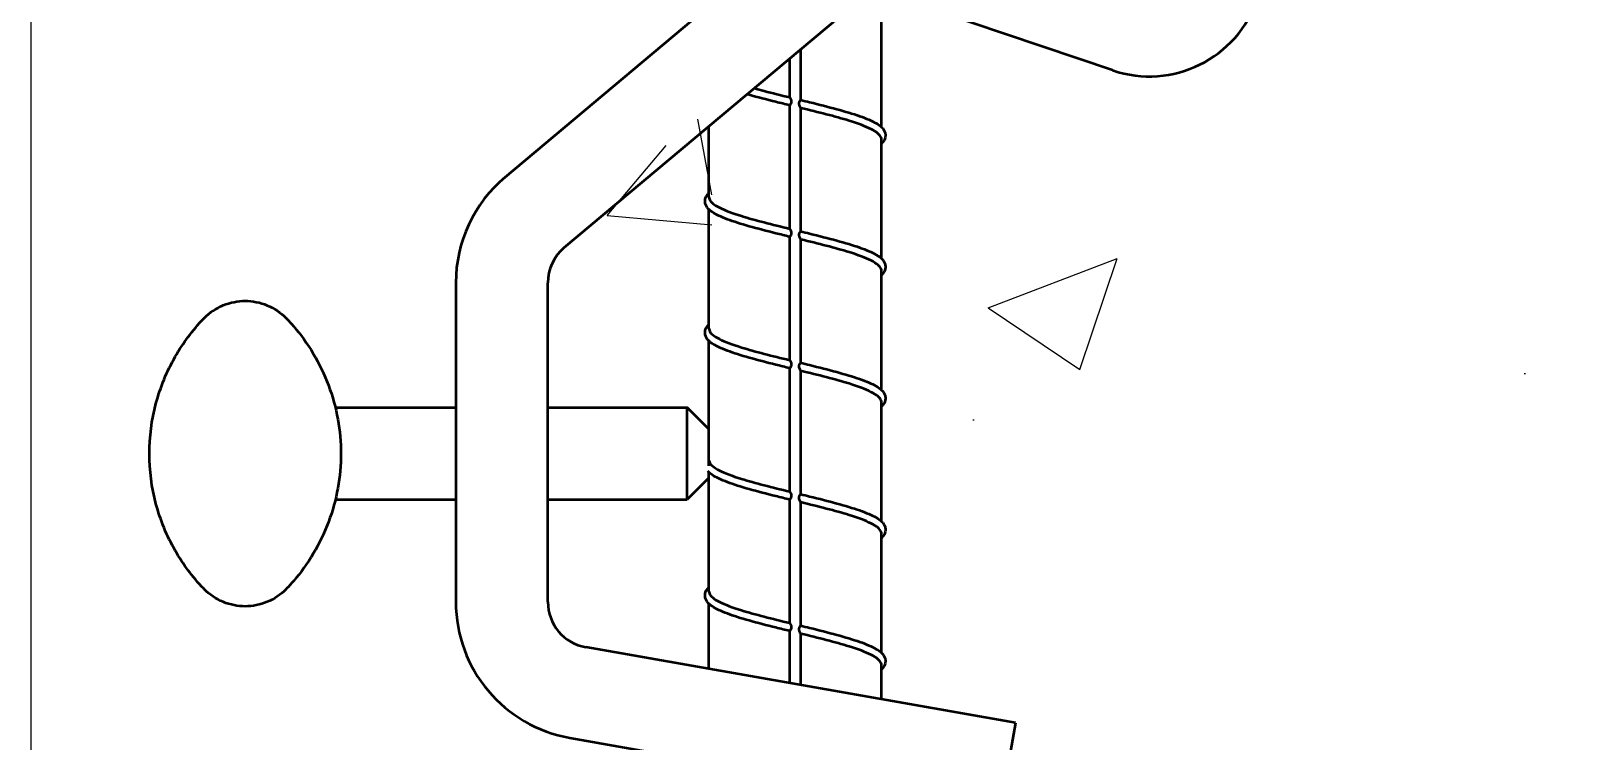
# Model space of a CAD drawing. Header units: inches. Extents: x 31 to 195, y 77 to 126.
# Drawn here: x 31.301 to 35.485, y 88.206 to 90.136 of the extents above; entities that cross this region are included whole.
import ezdxf

# ---------------------------------------------------------------- set-up
doc = ezdxf.new("R2010")
doc.units = ezdxf.units.IN
doc.header["$LTSCALE"] = 8
doc.header["$MEASUREMENT"] = 0
doc.layers.add('Visible (ANSI)', color=7, linetype='Continuous', lineweight=50)

msp = doc.modelspace()

# ---------------------------------------------------------------- hatches: boundary and pattern name
h = msp.add_hatch()
h.set_pattern_fill('AR-CONC', color=256, scale=0.5, style=0)
h.paths.add_polyline_path([(33.152893, 88.263344), (32.785266, 88.328167, -0.36397023), (32.570415, 88.584217), (32.570415, 88.873779), (32.249277, 88.873779), (32.249277, 88.741354), (32.011152, 88.741354), (32.011152, 89.349624), (32.249277, 89.349624), (32.249277, 89.217199), (32.570415, 89.217199), (32.570415, 89.50964, -0.22169466), (32.66329, 89.708811), (33.152072, 90.118948), (33.152072, 90.63475), (33.64872, 90.63475), (33.64872, 90.535686), (34.79838, 91.500364), (35.043571, 92.222673, 0.08199533), (35.046357, 92.239549), (35.046357, 92.697955), (35.296357, 92.697955), (35.296357, 93.437955), (31.300857, 93.437955), (31.300857, 80.283403), (51.175857, 80.283403), (51.175857, 93.437955), (47.180357, 93.437955), (47.180357, 92.697955), (47.430357, 92.697955), (47.430357, 92.239549, 0.08199533), (47.433143, 92.222673), (47.678334, 91.500364), (48.827993, 90.535686), (48.827993, 90.63475), (49.324641, 90.63475), (49.324641, 90.118948), (49.813423, 89.708811, -0.22169466), (49.906299, 89.50964), (49.906299, 89.217199), (50.227436, 89.217199), (50.227436, 89.349624), (50.465561, 89.349624), (50.465561, 88.741354), (50.227436, 88.741354), (50.227436, 88.873779), (49.906299, 88.873779), (49.906299, 88.584217, -0.36397023), (49.691447, 88.328167), (49.32382, 88.263344), (49.32382, 80.394874), (48.827496, 80.394874), (48.827496, 88.175829), (48.410975, 88.102385), (48.385796, 88.245182), (48.827496, 88.323066), (48.827496, 90.099807), (48.273085, 89.91161, -0.41421356), (47.864036, 90.113331), (47.369483, 91.570237), (47.253232, 91.667783, -0.22169466), (47.160357, 91.866955), (47.160357, 92.043424, -0.32641956), (46.757357, 91.748955), (46.685857, 91.748955), (46.685857, 90.898955), (46.040857, 90.898955), (46.040857, 91.748927, 0.41879765), (45.813357, 91.524955), (45.813357, 90.577955), (45.848357, 90.577955), (45.848357, 90.797955), (46.253357, 90.797955), (46.253357, 90.705545), (46.422607, 90.705545), (46.422607, 90.170364), (46.253357, 90.170364), (46.253357, 89.613097, -0.16999096), (46.113922, 89.2138), (46.065857, 89.15347), (46.065857, 88.361528, -0.16978527), (45.967269, 88.079566), (43.743115, 85.28786, -0.22836778), (41.238357, 84.080903, -0.22836778), (38.733598, 85.28786), (36.509445, 88.079566, -0.16978527), (36.410857, 88.361528), (36.410857, 89.15347), (36.362792, 89.2138, -0.1695796), (36.223357, 89.612073), (36.223357, 90.170364), (36.054107, 90.170364), (36.054107, 90.705545), (36.223357, 90.705545), (36.223357, 90.797955), (36.628357, 90.797955), (36.628357, 90.577955), (36.663357, 90.577955), (36.663357, 91.524955, 0.41879765), (36.435857, 91.748927), (36.435857, 90.898955), (35.790857, 90.898955), (35.790857, 91.748955), (35.719357, 91.748955, -0.32641956), (35.316357, 92.043424), (35.316357, 91.866955, -0.22169466), (35.223481, 91.667783), (35.10723, 91.570237), (34.612677, 90.113331, -0.41421356), (34.203628, 89.91161), (33.649218, 90.099807), (33.649218, 88.323066), (34.090917, 88.245182), (34.065738, 88.102385), (33.649218, 88.175829), (33.649218, 80.394874), (33.152893, 80.394874)])
h.paths.add_polyline_path([(33.150468, 88.879086), (32.715415, 88.879086), (32.715415, 88.584217, 0.36397023), (32.810445, 88.470964), (33.150468, 88.411009)], flags=17)
h.paths.add_polyline_path([(33.150468, 89.928318), (32.756494, 89.597735, 0.22169466), (32.715415, 89.50964), (32.715415, 89.211733), (33.150468, 89.211733)], flags=17)
h.paths.add_polyline_path([(34.708536, 91.235692), (33.681562, 90.373959), (34.290417, 90.167281, 0.41421356), (34.357006, 90.200119)], flags=17)
h.paths.add_polyline_path([(47.768178, 91.235692), (48.119707, 90.200119, 0.41421356), (48.186297, 90.167281), (48.795151, 90.373959)], flags=17)
h.paths.add_polyline_path([(49.761299, 89.50964, 0.22169466), (49.720219, 89.597735), (49.326246, 89.928318), (49.326246, 89.211733), (49.761299, 89.211733)], flags=17)
h.paths.add_polyline_path([(49.761299, 88.879086), (49.326246, 88.879086), (49.326246, 88.411009), (49.666268, 88.470964, 0.36397023), (49.761299, 88.584217)], flags=17)

# ---------------------------------------------------------------- linework, layer by layer
msp.add_line((31.300857, 93.437955), (31.300857, 80.283403))
msp.add_line((31.300857, 93.437955), (31.300857, 80.283403))
at = {"layer": 'Visible (ANSI)'}
for p, q in [((32.589369, 89.738618), (35.011705, 91.771199)), ((32.750066, 89.547107), (35.172402, 91.579688)), ((34.23912, 90.028877), (33.660887, 90.225161)), ((33.61179, 89.874583), (33.61179, 90.197879)), ((33.362415, 89.955592), (33.362415, 90.060928)), ((33.392415, 89.948326), (33.392415, 90.086101)), ((33.362415, 89.598449), (33.362415, 89.933688)), ((33.392415, 89.591183), (33.392415, 89.926422)), ((33.14304, 89.684127), (33.14304, 89.876851)), ((33.61179, 89.51744), (33.61179, 89.840736)), ((33.14304, 89.326984), (33.14304, 89.650704)), ((33.362415, 89.241306), (33.362415, 89.576545)), ((33.392415, 89.23404), (33.392415, 89.569279)), ((33.61179, 89.160297), (33.61179, 89.483593)), ((32.455415, 89.451351), (32.455415, 88.584217)), ((32.705415, 88.584217), (32.705415, 89.451351)), ((33.14304, 89.053269), (33.14304, 89.293561)), ((33.362415, 88.884163), (33.362415, 89.219402)), ((33.392415, 88.876897), (33.392415, 89.212136)), ((32.128178, 89.112194), (32.455415, 89.112194)), ((32.705415, 89.112194), (33.084115, 89.112194)), ((33.084115, 88.862194), (33.084115, 89.112194)), ((33.14304, 89.053269), (33.084115, 89.112194)), ((33.61179, 88.803154), (33.61179, 89.126451)), ((33.143115, 88.954243), (33.143115, 89.052927)), ((33.14304, 88.921119), (33.084115, 88.862194)), ((33.14304, 88.612698), (33.14304, 88.921119)), ((33.143115, 88.921461), (33.143115, 88.936347)), ((32.128178, 88.862194), (32.455415, 88.862194)), ((32.705415, 88.862194), (33.084115, 88.862194)), ((33.362415, 88.52702), (33.362415, 88.862259)), ((33.392415, 88.519754), (33.392415, 88.854993)), ((33.61179, 88.446011), (33.61179, 88.769308)), ((33.14304, 88.402164), (33.14304, 88.579275)), ((33.362415, 88.363483), (33.362415, 88.505116)), ((33.976039, 88.255284), (32.808709, 88.461116)), ((33.392415, 88.358193), (33.392415, 88.497851)), ((33.61179, 88.319511), (33.61179, 88.412165)), ((33.976039, 88.255284), (33.932626, 88.009082)), ((32.765297, 88.214914), (33.932626, 88.009082))]:
    msp.add_line(p, q, dxfattribs=at)
for centre, radius, start, end in [((34.339034, 90.323214), 0.310832, 251.25, 341.25), ((32.830415, 89.451351), 0.375, 130, 180), ((32.830415, 89.451351), 0.125, 130, 180), ((32.830415, 88.584217), 0.375, 180, 260), ((32.830415, 88.584217), 0.125, 180, 260)]:
    msp.add_arc(centre, radius, start, end, dxfattribs=at)
for points, knots in [([(33.266104, 89.980114), (33.274771, 89.977725), (33.283737, 89.975335), (33.315194, 89.967157), (33.338618, 89.961407), (33.362415, 89.955624)], [1.587218375, 1.587218375, 1.587218375, 1.587218375, 1.664662529, 1.664662529, 1.851630885, 1.851630885, 1.851630885, 1.851630885]), ([(33.324925, 89.942861), (33.299462, 89.949197), (33.274591, 89.955615), (33.2503, 89.962515), (33.248367, 89.963069), (33.246451, 89.963623)], [0, 0, 0, 0, 0.203969624, 0.203969624, 0.221745754, 0.221745754, 0.221745754, 0.221745754]), ([(33.362415, 89.955592), (33.362415, 89.955505), (33.36253, 89.955303), (33.362995, 89.954575), (33.363376, 89.954009), (33.364081, 89.952814), (33.364366, 89.952298), (33.364919, 89.951177), (33.365184, 89.950579), (33.365891, 89.948715), (33.366257, 89.947359), (33.366554, 89.945138), (33.366604, 89.944318), (33.366592, 89.943502)], [0.1755471207, 0.1755471207, 0.1755471207, 0.1755471207, 0.1841280193, 0.1841280193, 0.1943327664, 0.1943327664, 0.2006505005, 0.2006505005, 0.206774105, 0.206774105, 0.2185723275, 0.2185723275, 0.2252645412, 0.2252645412, 0.2252645412, 0.2252645412]), ([(33.366592, 89.943502), (33.366584, 89.94295), (33.366547, 89.9424), (33.366332, 89.940644), (33.366036, 89.939489), (33.365244, 89.937487), (33.364784, 89.936678), (33.363851, 89.935323), (33.363393, 89.934809), (33.362657, 89.934021), (33.362415, 89.933789), (33.362415, 89.933688)], [0.2252645412, 0.2252645412, 0.2252645412, 0.2252645412, 0.2297909148, 0.2297909148, 0.2399641604, 0.2399641604, 0.2495105043, 0.2495105043, 0.2595133489, 0.2595133489, 0.2707001487, 0.2707001487, 0.2707001487, 0.2707001487]), ([(33.388238, 89.938478), (33.388236, 89.938615), (33.388235, 89.938752), (33.38825, 89.940161), (33.38842, 89.941424), (33.389031, 89.943574), (33.389413, 89.944445), (33.390286, 89.94596), (33.390747, 89.946549), (33.391433, 89.947322), (33.391681, 89.947568), (33.392213, 89.94808), (33.392415, 89.948256), (33.392415, 89.948326)], [0.4324840395, 0.4324840395, 0.4324840395, 0.4324840395, 0.4335329654, 0.4335329654, 0.443318181, 0.443318181, 0.4516638398, 0.4516638398, 0.4602611352, 0.4602611352, 0.466316737, 0.466316737, 0.4765419243, 0.4765419243, 0.4765419243, 0.4765419243]), ([(33.392415, 89.926422), (33.392415, 89.926521), (33.392308, 89.92673), (33.39187, 89.927469), (33.3915, 89.928049), (33.390646, 89.929558), (33.390174, 89.930469), (33.389334, 89.932497), (33.388969, 89.933587), (33.388702, 89.934743), (33.388425, 89.935944), (33.388257, 89.937214), (33.388238, 89.938478)], [0.386195686, 0.386195686, 0.386195686, 0.386195686, 0.3940123706, 0.3940123706, 0.4036617306, 0.4036617306, 0.4134536665, 0.4134536665, 0.4227844444, 0.4227844444, 0.4227844444, 0.4324840395, 0.4324840395, 0.4324840395, 0.4324840395]), ([(33.61179, 89.840736), (33.61179, 89.842553), (33.611431, 89.844372), (33.607698, 89.853813), (33.598431, 89.861355), (33.568494, 89.87659), (33.548125, 89.884131), (33.504928, 89.897532), (33.484124, 89.903282), (33.439636, 89.914849), (33.416211, 89.920599), (33.392415, 89.926382)], [0.926164658, 0.926164658, 0.926164658, 0.926164658, 0.985116036, 0.985116036, 1.231395044, 1.231395044, 1.477674053, 1.477674053, 1.664662529, 1.664662529, 1.851630885, 1.851630885, 1.851630885, 1.851630885]), ([(33.416251, 89.942522), (33.441917, 89.93621), (33.467258, 89.929817), (33.513117, 89.91724), (33.534236, 89.9109), (33.570431, 89.898146), (33.585793, 89.8916), (33.609133, 89.87791), (33.617312, 89.871315), (33.621859, 89.858354), (33.622466, 89.855021), (33.622413, 89.851506)], [0, 0, 0, 0, 0.203430746, 0.203430746, 0.404937263, 0.404937263, 0.610847612, 0.610847612, 0.824043032, 0.824043032, 0.882389128, 0.882389128, 0.882389128, 0.882389128]), ([(33.622413, 89.851506), (33.62231, 89.8446), (33.619887, 89.839088), (33.615173, 89.832752), (33.613582, 89.830979), (33.61179, 89.829269)], [0, 0, 0, 0, 0.114634885, 0.114634885, 0.162316622, 0.162316622, 0.162316622, 0.162316622]), ([(33.132416, 89.672935), (33.132313, 89.679839), (33.134571, 89.68535), (33.139263, 89.691914), (33.141023, 89.693893), (33.14304, 89.695799)], [0, 0, 0, 0, 0.114595272, 0.114595272, 0.168220617, 0.168220617, 0.168220617, 0.168220617]), ([(33.14304, 89.684127), (33.14304, 89.68231), (33.143399, 89.680491), (33.147132, 89.67105), (33.156398, 89.663509), (33.186336, 89.648274), (33.206704, 89.640732), (33.249901, 89.627331), (33.270705, 89.621581), (33.315194, 89.610014), (33.338618, 89.604265), (33.362415, 89.598482)], [0.926164658, 0.926164658, 0.926164658, 0.926164658, 0.985116036, 0.985116036, 1.231395044, 1.231395044, 1.477674053, 1.477674053, 1.664662529, 1.664662529, 1.851630885, 1.851630885, 1.851630885, 1.851630885]), ([(33.324925, 89.585718), (33.299462, 89.592054), (33.274591, 89.598472), (33.230112, 89.611106), (33.209918, 89.617479), (33.175866, 89.630345), (33.161772, 89.636953), (33.146121, 89.647638), (33.141695, 89.6515), (33.135, 89.660381), (33.132522, 89.665938), (33.132416, 89.672935)], [0, 0, 0, 0, 0.203969624, 0.203969624, 0.406026718, 0.406026718, 0.612891389, 0.612891389, 0.725113834, 0.725113834, 0.841255683, 0.841255683, 0.841255683, 0.841255683]), ([(33.362415, 89.598449), (33.362415, 89.598382), (33.362483, 89.598247), (33.362813, 89.597708), (33.363152, 89.597211), (33.363823, 89.596115), (33.364106, 89.595631), (33.364668, 89.594561), (33.364943, 89.593986), (33.365688, 89.592192), (33.366097, 89.590879), (33.366519, 89.588465), (33.366608, 89.587408), (33.366592, 89.586359)], [0.1693193486, 0.1693193486, 0.1693193486, 0.1693193486, 0.1758007424, 0.1758007424, 0.1857472069, 0.1857472069, 0.1919909205, 0.1919909205, 0.198023789, 0.198023789, 0.2094647985, 0.2094647985, 0.2178489904, 0.2178489904, 0.2178489904, 0.2178489904]), ([(33.388238, 89.581335), (33.388228, 89.582012), (33.38826, 89.582687), (33.388471, 89.584492), (33.388741, 89.585578), (33.389482, 89.587463), (33.389915, 89.588224), (33.390644, 89.589268), (33.390928, 89.589612), (33.391466, 89.590214), (33.391712, 89.590455), (33.392224, 89.590947), (33.392415, 89.591115), (33.392415, 89.591183)], [0.4252749174, 0.4252749174, 0.4252749174, 0.4252749174, 0.4304263152, 0.4304263152, 0.4393240915, 0.4393240915, 0.4476179655, 0.4476179655, 0.4531368502, 0.4531368502, 0.4591944322, 0.4591944322, 0.4691208786, 0.4691208786, 0.4691208786, 0.4691208786]), ([(33.366592, 89.586359), (33.366587, 89.586031), (33.366572, 89.585703), (33.366448, 89.584114), (33.366191, 89.582889), (33.365452, 89.580785), (33.365013, 89.579931), (33.364077, 89.578467), (33.363612, 89.577916), (33.362808, 89.577028), (33.362501, 89.576744), (33.36242, 89.576578), (33.362415, 89.57656), (33.362415, 89.576545)], [0.2178489904, 0.2178489904, 0.2178489904, 0.2178489904, 0.2204727053, 0.2204727053, 0.2306636802, 0.2306636802, 0.2398632303, 0.2398632303, 0.2495796975, 0.2495796975, 0.2610517094, 0.2610517094, 0.2627370757, 0.2627370757, 0.2627370757, 0.2627370757]), ([(33.392415, 89.569279), (33.392415, 89.569367), (33.392332, 89.56954), (33.39196, 89.570182), (33.39161, 89.570726), (33.390754, 89.572211), (33.390255, 89.573151), (33.389478, 89.574993), (33.389185, 89.575808), (33.388707, 89.577497), (33.388519, 89.578368), (33.388397, 89.579258), (33.388304, 89.579941), (33.388248, 89.580639), (33.388238, 89.581335)], [0.3791373965, 0.3791373965, 0.3791373965, 0.3791373965, 0.3860277334, 0.3860277334, 0.3956142413, 0.3956142413, 0.4058973128, 0.4058973128, 0.4130479006, 0.4130479006, 0.4199668054, 0.4199668054, 0.4199668054, 0.4252749174, 0.4252749174, 0.4252749174, 0.4252749174]), ([(33.61179, 89.483593), (33.61179, 89.48541), (33.611431, 89.487229), (33.607698, 89.49667), (33.598431, 89.504212), (33.568494, 89.519447), (33.548125, 89.526988), (33.504928, 89.540389), (33.484124, 89.54614), (33.439636, 89.557706), (33.416211, 89.563456), (33.392415, 89.569239)], [0.926164658, 0.926164658, 0.926164658, 0.926164658, 0.985116036, 0.985116036, 1.231395044, 1.231395044, 1.477674053, 1.477674053, 1.664662529, 1.664662529, 1.851630885, 1.851630885, 1.851630885, 1.851630885]), ([(33.416251, 89.585379), (33.441917, 89.579067), (33.467258, 89.572674), (33.513117, 89.560098), (33.534236, 89.553757), (33.570431, 89.541003), (33.585793, 89.534457), (33.609133, 89.520767), (33.617312, 89.514172), (33.621859, 89.501211), (33.622466, 89.497878), (33.622413, 89.494363)], [0, 0, 0, 0, 0.203430746, 0.203430746, 0.404937263, 0.404937263, 0.610847612, 0.610847612, 0.824043032, 0.824043032, 0.882389128, 0.882389128, 0.882389128, 0.882389128]), ([(33.622413, 89.494363), (33.62231, 89.487457), (33.619887, 89.481945), (33.615173, 89.475609), (33.613582, 89.473837), (33.61179, 89.472126)], [0, 0, 0, 0, 0.114634885, 0.114634885, 0.162316622, 0.162316622, 0.162316622, 0.162316622]), ([(31.770436, 89.354081), (31.771281, 89.354963), (31.772133, 89.355832), (31.786807, 89.370457), (31.804313, 89.38242), (31.842691, 89.39829), (31.863568, 89.402194), (31.883115, 89.402194)], [0.290928147, 0.290928147, 0.290928147, 0.290928147, 0.300209869, 0.300209869, 0.449572977, 0.449572977, 0.598936084, 0.598936084, 0.598936084, 0.598936084]), ([(31.883115, 89.402194), (31.903019, 89.402194), (31.924062, 89.398161), (31.962531, 89.382076), (31.979971, 89.370033), (31.994426, 89.355495), (31.995112, 89.354792), (31.995794, 89.354081)], [0.598936084, 0.598936084, 0.598936084, 0.598936084, 0.75103081, 0.75103081, 0.903125536, 0.903125536, 0.9107477, 0.9107477, 0.9107477, 0.9107477]), ([(31.623115, 88.987194), (31.623115, 89.032795), (31.62906, 89.078815), (31.652703, 89.167859), (31.670389, 89.210895), (31.714686, 89.288243), (31.740694, 89.323017), (31.770436, 89.354081)], [0, 0, 0, 0, 0.34747998, 0.34747998, 0.69495997, 0.69495997, 1.02033115, 1.02033115, 1.02033115, 1.02033115]), ([(31.995794, 89.354081), (32.002324, 89.34726), (32.008538, 89.340403), (32.053507, 89.288246), (32.087039, 89.233034), (32.12065, 89.143246), (32.129172, 89.112144), (32.140407, 89.049475), (32.143115, 89.017903), (32.143115, 88.987194)], [7.00204599, 7.00204599, 7.00204599, 7.00204599, 7.07218173, 7.07218173, 7.54019245, 7.54019245, 7.77419781, 7.77419781, 8.00820317, 8.00820317, 8.00820317, 8.00820317]), ([(33.132416, 89.315792), (33.132313, 89.322696), (33.134571, 89.328207), (33.139263, 89.334771), (33.141023, 89.33675), (33.14304, 89.338656)], [0, 0, 0, 0, 0.114595272, 0.114595272, 0.168220617, 0.168220617, 0.168220617, 0.168220617]), ([(33.324925, 89.228575), (33.299462, 89.234911), (33.274591, 89.241329), (33.230112, 89.253964), (33.209918, 89.260336), (33.175866, 89.273202), (33.161772, 89.27981), (33.146121, 89.290495), (33.141695, 89.294357), (33.135, 89.303238), (33.132522, 89.308795), (33.132416, 89.315792)], [0, 0, 0, 0, 0.203969624, 0.203969624, 0.406026718, 0.406026718, 0.612891389, 0.612891389, 0.725113834, 0.725113834, 0.841255683, 0.841255683, 0.841255683, 0.841255683]), ([(33.14304, 89.326984), (33.14304, 89.325167), (33.143399, 89.323348), (33.147132, 89.313907), (33.156398, 89.306366), (33.186336, 89.291131), (33.206704, 89.283589), (33.249901, 89.270188), (33.270705, 89.264438), (33.315194, 89.252871), (33.338618, 89.247122), (33.362415, 89.241339)], [0.926164658, 0.926164658, 0.926164658, 0.926164658, 0.985116036, 0.985116036, 1.231395044, 1.231395044, 1.477674053, 1.477674053, 1.664662529, 1.664662529, 1.851630885, 1.851630885, 1.851630885, 1.851630885]), ([(33.362415, 89.241306), (33.362415, 89.24122), (33.36253, 89.241018), (33.362994, 89.240292), (33.363374, 89.239726), (33.364078, 89.238532), (33.364363, 89.238017), (33.364917, 89.236896), (33.365182, 89.236299), (33.365819, 89.23462), (33.366144, 89.233485), (33.366521, 89.231292), (33.366608, 89.230252), (33.366592, 89.229216)], [0.3570324418, 0.3570324418, 0.3570324418, 0.3570324418, 0.3649935941, 0.3649935941, 0.3744840857, 0.3744840857, 0.3803621469, 0.3803621469, 0.3860610185, 0.3860610185, 0.3953897737, 0.3953897737, 0.4032782231, 0.4032782231, 0.4032782231, 0.4032782231]), ([(33.366592, 89.229216), (33.36659, 89.22908), (33.366586, 89.228945), (33.366581, 89.228809), (33.366527, 89.227503), (33.366307, 89.226221), (33.365617, 89.224025), (33.365195, 89.223128), (33.364271, 89.221587), (33.3638, 89.220999), (33.362956, 89.220036), (33.36261, 89.219711), (33.362436, 89.219473), (33.362415, 89.219432), (33.362415, 89.219402)], [0.4032782231, 0.4032782231, 0.4032782231, 0.4032782231, 0.4043129536, 0.4043129536, 0.4043129536, 0.414280969, 0.414280969, 0.4230712239, 0.4230712239, 0.4321763203, 0.4321763203, 0.4428090223, 0.4428090223, 0.4459859595, 0.4459859595, 0.4459859595, 0.4459859595]), ([(33.388238, 89.224193), (33.388231, 89.224618), (33.388242, 89.225042), (33.388349, 89.226664), (33.388574, 89.22783), (33.389256, 89.229838), (33.389667, 89.230652), (33.390389, 89.231781), (33.390674, 89.232156), (33.39123, 89.23282), (33.391492, 89.233092), (33.392133, 89.233726), (33.392404, 89.233949), (33.392415, 89.234037), (33.392415, 89.234039), (33.392415, 89.23404)], [0.200182473, 0.200182473, 0.200182473, 0.200182473, 0.2033980629, 0.2033980629, 0.2125840261, 0.2125840261, 0.2208186966, 0.2208186966, 0.2261883639, 0.2261883639, 0.2320540395, 0.2320540395, 0.2434050849, 0.2434050849, 0.2436367064, 0.2436367064, 0.2436367064, 0.2436367064]), ([(33.392415, 89.212136), (33.392415, 89.212233), (33.392313, 89.212434), (33.391889, 89.213153), (33.391523, 89.213726), (33.390646, 89.215269), (33.390142, 89.216241), (33.389197, 89.218565), (33.388779, 89.219914), (33.388353, 89.222266), (33.388252, 89.223231), (33.388238, 89.224193)], [0.1545735747, 0.1545735747, 0.1545735747, 0.1545735747, 0.162076814, 0.162076814, 0.1715618159, 0.1715618159, 0.1818065342, 0.1818065342, 0.1929054159, 0.1929054159, 0.200182473, 0.200182473, 0.200182473, 0.200182473]), ([(33.416251, 89.228236), (33.441917, 89.221924), (33.467258, 89.215531), (33.513117, 89.202955), (33.534236, 89.196614), (33.570431, 89.18386), (33.585793, 89.177314), (33.609133, 89.163624), (33.617312, 89.157029), (33.621859, 89.144068), (33.622466, 89.140736), (33.622413, 89.137221)], [0, 0, 0, 0, 0.203430746, 0.203430746, 0.404937263, 0.404937263, 0.610847612, 0.610847612, 0.824043032, 0.824043032, 0.882389128, 0.882389128, 0.882389128, 0.882389128]), ([(33.61179, 89.126451), (33.61179, 89.128267), (33.611431, 89.130086), (33.607698, 89.139527), (33.598431, 89.147069), (33.568494, 89.162304), (33.548125, 89.169845), (33.504928, 89.183247), (33.484124, 89.188997), (33.439636, 89.200563), (33.416211, 89.206313), (33.392415, 89.212096)], [0.926164658, 0.926164658, 0.926164658, 0.926164658, 0.985116036, 0.985116036, 1.231395044, 1.231395044, 1.477674053, 1.477674053, 1.664662529, 1.664662529, 1.851630885, 1.851630885, 1.851630885, 1.851630885]), ([(33.622413, 89.137221), (33.62231, 89.130314), (33.619887, 89.124802), (33.615173, 89.118466), (33.613582, 89.116694), (33.61179, 89.114983)], [0, 0, 0, 0, 0.114634885, 0.114634885, 0.162316622, 0.162316622, 0.162316622, 0.162316622]), ([(31.770436, 88.620308), (31.740694, 88.651371), (31.714686, 88.686145), (31.670389, 88.763493), (31.652703, 88.806529), (31.62906, 88.895573), (31.623115, 88.941593), (31.623115, 88.987194)], [-1.02033115, -1.02033115, -1.02033115, -1.02033115, -0.69495997, -0.69495997, -0.34747998, -0.34747998, 0, 0, 0, 0]), ([(32.143115, 88.987194), (32.143115, 88.956485), (32.140407, 88.924913), (32.129172, 88.862244), (32.12065, 88.831143), (32.087039, 88.741354), (32.053507, 88.686142), (32.008538, 88.633985), (32.002324, 88.627129), (31.995794, 88.620308)], [1.09730069, 1.09730069, 1.09730069, 1.09730069, 1.33130605, 1.33130605, 1.56531141, 1.56531141, 2.03332213, 2.03332213, 2.10345787, 2.10345787, 2.10345787, 2.10345787]), ([(33.143115, 88.968403), (33.143254, 88.967065), (33.143589, 88.965725), (33.147132, 88.956765), (33.156398, 88.949223), (33.186336, 88.933988), (33.206704, 88.926446), (33.249901, 88.913045), (33.270705, 88.907295), (33.315194, 88.895728), (33.338618, 88.889979), (33.362415, 88.884196)], [0.941713045, 0.941713045, 0.941713045, 0.941713045, 0.985116036, 0.985116036, 1.231395044, 1.231395044, 1.477674053, 1.477674053, 1.664662529, 1.664662529, 1.851630885, 1.851630885, 1.851630885, 1.851630885]), ([(33.324925, 88.871432), (33.299462, 88.877769), (33.274591, 88.884186), (33.230112, 88.896821), (33.209918, 88.903193), (33.175866, 88.916059), (33.161772, 88.922668), (33.147045, 88.932721), (33.143211, 88.93592), (33.140158, 88.939421)], [0, 0, 0, 0, 0.203969624, 0.203969624, 0.406026718, 0.406026718, 0.612891389, 0.612891389, 0.706275665, 0.706275665, 0.706275665, 0.706275665]), ([(33.362415, 88.884163), (33.362415, 88.884087), (33.362505, 88.883919), (33.362902, 88.883287), (33.363263, 88.882755), (33.363952, 88.881609), (33.364237, 88.881109), (33.364795, 88.880013), (33.365066, 88.879426), (33.365794, 88.877593), (33.366182, 88.876255), (33.366538, 88.873935), (33.366606, 88.873001), (33.366592, 88.872073)], [0.3463076489, 0.3463076489, 0.3463076489, 0.3463076489, 0.3533996972, 0.3533996972, 0.3628727165, 0.3628727165, 0.3687775103, 0.3687775103, 0.3744899214, 0.3744899214, 0.3854291514, 0.3854291514, 0.3924973403, 0.3924973403, 0.3924973403, 0.3924973403]), ([(33.366592, 88.872073), (33.366592, 88.872072), (33.366592, 88.87207), (33.366578, 88.871168), (33.366487, 88.870269), (33.366318, 88.869404), (33.366096, 88.868265), (33.365744, 88.867215), (33.364888, 88.865401), (33.364418, 88.864681), (33.363501, 88.863478), (33.363068, 88.863032), (33.362548, 88.862483), (33.362415, 88.862335), (33.362415, 88.862259)], [0.3924973403, 0.3924973403, 0.3924973403, 0.3924973403, 0.392510316, 0.392510316, 0.3993691772, 0.3993691772, 0.3993691772, 0.408407219, 0.408407219, 0.4171700135, 0.4171700135, 0.4267990698, 0.4267990698, 0.4345683306, 0.4345683306, 0.4345683306, 0.4345683306]), ([(33.388238, 88.86705), (33.388233, 88.867384), (33.388238, 88.867718), (33.388313, 88.869274), (33.388521, 88.87047), (33.389182, 88.872522), (33.389584, 88.873354), (33.390478, 88.874798), (33.39094, 88.875353), (33.391603, 88.876067), (33.391835, 88.876289), (33.392267, 88.876699), (33.392415, 88.876837), (33.392415, 88.876897)], [0.1897920525, 0.1897920525, 0.1897920525, 0.1897920525, 0.1922294095, 0.1922294095, 0.2012082947, 0.2012082947, 0.209118323, 0.209118323, 0.2174508092, 0.2174508092, 0.2233248553, 0.2233248553, 0.2317606875, 0.2317606875, 0.2317606875, 0.2317606875]), ([(33.392415, 88.854993), (33.392415, 88.855082), (33.392331, 88.855256), (33.391956, 88.855902), (33.391606, 88.856449), (33.390748, 88.857937), (33.390249, 88.858879), (33.38929, 88.861158), (33.388853, 88.862496), (33.388374, 88.864932), (33.388254, 88.865992), (33.388238, 88.86705)], [0.1457714872, 0.1457714872, 0.1457714872, 0.1457714872, 0.1523832594, 0.1523832594, 0.1615291877, 0.1615291877, 0.1713436702, 0.1713436702, 0.1820842669, 0.1820842669, 0.1897920525, 0.1897920525, 0.1897920525, 0.1897920525]), ([(33.61179, 88.769308), (33.61179, 88.771124), (33.611431, 88.772944), (33.607698, 88.782384), (33.598431, 88.789926), (33.568494, 88.805161), (33.548125, 88.812703), (33.504928, 88.826104), (33.484124, 88.831854), (33.439636, 88.843421), (33.416211, 88.84917), (33.392415, 88.854953)], [0.926164658, 0.926164658, 0.926164658, 0.926164658, 0.985116036, 0.985116036, 1.231395044, 1.231395044, 1.477674053, 1.477674053, 1.664662529, 1.664662529, 1.851630885, 1.851630885, 1.851630885, 1.851630885]), ([(33.416251, 88.871093), (33.441917, 88.864781), (33.467258, 88.858389), (33.513117, 88.845812), (33.534236, 88.839471), (33.570431, 88.826717), (33.585793, 88.820171), (33.609133, 88.806482), (33.617312, 88.799886), (33.621859, 88.786925), (33.622466, 88.783593), (33.622413, 88.780078)], [0, 0, 0, 0, 0.203430746, 0.203430746, 0.404937263, 0.404937263, 0.610847612, 0.610847612, 0.824043032, 0.824043032, 0.882389128, 0.882389128, 0.882389128, 0.882389128]), ([(33.622413, 88.780078), (33.62231, 88.773172), (33.619887, 88.767659), (33.615173, 88.761323), (33.613582, 88.759551), (33.61179, 88.75784)], [0, 0, 0, 0, 0.114634885, 0.114634885, 0.162316622, 0.162316622, 0.162316622, 0.162316622]), ([(31.883115, 88.572194), (31.863568, 88.572194), (31.842691, 88.576098), (31.804313, 88.591968), (31.786807, 88.603931), (31.772133, 88.618556), (31.771281, 88.619425), (31.770436, 88.620308)], [1.809327124, 1.809327124, 1.809327124, 1.809327124, 1.958690232, 1.958690232, 2.10805334, 2.10805334, 2.117335061, 2.117335061, 2.117335061, 2.117335061]), ([(31.995794, 88.620308), (31.995009, 88.619488), (31.994219, 88.618681), (31.979671, 88.604133), (31.962269, 88.592171), (31.923913, 88.576197), (31.902944, 88.572194), (31.883115, 88.572194)], [1.497528794, 1.497528794, 1.497528794, 1.497528794, 1.506293997, 1.506293997, 1.65781056, 1.65781056, 1.809327124, 1.809327124, 1.809327124, 1.809327124]), ([(33.132416, 88.601506), (33.132313, 88.60841), (33.134571, 88.613921), (33.139263, 88.620485), (33.141023, 88.622464), (33.14304, 88.62437)], [0, 0, 0, 0, 0.114595272, 0.114595272, 0.168220617, 0.168220617, 0.168220617, 0.168220617]), ([(33.324925, 88.51429), (33.299462, 88.520626), (33.274591, 88.527044), (33.230112, 88.539678), (33.209918, 88.54605), (33.175866, 88.558916), (33.161772, 88.565525), (33.146121, 88.576209), (33.141695, 88.580071), (33.135, 88.588952), (33.132522, 88.594509), (33.132416, 88.601506)], [0, 0, 0, 0, 0.203969624, 0.203969624, 0.406026718, 0.406026718, 0.612891389, 0.612891389, 0.725113834, 0.725113834, 0.841255683, 0.841255683, 0.841255683, 0.841255683]), ([(33.14304, 88.612698), (33.14304, 88.610882), (33.143399, 88.609063), (33.147132, 88.599622), (33.156398, 88.59208), (33.186336, 88.576845), (33.206704, 88.569304), (33.249901, 88.555902), (33.270705, 88.550152), (33.315194, 88.538586), (33.338618, 88.532836), (33.362415, 88.527053)], [0.926164658, 0.926164658, 0.926164658, 0.926164658, 0.985116036, 0.985116036, 1.231395044, 1.231395044, 1.477674053, 1.477674053, 1.664662529, 1.664662529, 1.851630885, 1.851630885, 1.851630885, 1.851630885]), ([(33.362415, 88.52702), (33.362415, 88.526936), (33.362523, 88.526744), (33.36297, 88.526042), (33.363346, 88.525485), (33.364046, 88.524303), (33.364331, 88.523792), (33.364886, 88.522677), (33.365153, 88.522082), (33.365866, 88.520224), (33.366239, 88.518871), (33.36655, 88.516624), (33.366605, 88.515774), (33.366592, 88.51493)], [0.1597890763, 0.1597890763, 0.1597890763, 0.1597890763, 0.1677181923, 0.1677181923, 0.1774450281, 0.1774450281, 0.1834874234, 0.1834874234, 0.1893499902, 0.1893499902, 0.2006575842, 0.2006575842, 0.2072956928, 0.2072956928, 0.2072956928, 0.2072956928]), ([(33.366592, 88.51493), (33.366584, 88.514406), (33.36655, 88.513883), (33.366348, 88.512147), (33.366056, 88.510983), (33.365269, 88.508966), (33.364811, 88.50815), (33.363877, 88.506784), (33.363418, 88.506265), (33.362665, 88.505458), (33.362415, 88.50522), (33.362415, 88.505116)], [0.2072956928, 0.2072956928, 0.2072956928, 0.2072956928, 0.2114212833, 0.2114212833, 0.2212195075, 0.2212195075, 0.2304029564, 0.2304029564, 0.240000993, 0.240000993, 0.2509673991, 0.2509673991, 0.2509673991, 0.2509673991]), ([(33.388238, 88.509907), (33.38822, 88.51111), (33.388338, 88.512314), (33.388843, 88.514471), (33.389197, 88.5154), (33.390037, 88.517014), (33.390493, 88.51765), (33.3912, 88.518502), (33.391464, 88.518778), (33.392112, 88.519422), (33.392391, 88.519651), (33.392414, 88.519747), (33.392415, 88.519751), (33.392415, 88.519754)], [0.4096926008, 0.4096926008, 0.4096926008, 0.4096926008, 0.4188617023, 0.4188617023, 0.4272562243, 0.4272562243, 0.4356512357, 0.4356512357, 0.4415245273, 0.4415245273, 0.4528782019, 0.4528782019, 0.4533756412, 0.4533756412, 0.4533756412, 0.4533756412]), ([(33.392415, 88.49785), (33.392415, 88.49795), (33.392309, 88.498157), (33.391872, 88.498894), (33.391503, 88.499473), (33.390621, 88.501029), (33.390117, 88.502009), (33.389278, 88.504088), (33.388938, 88.505132), (33.38845, 88.507281), (33.388294, 88.508385), (33.388249, 88.509494), (33.388244, 88.509632), (33.38824, 88.509769), (33.388238, 88.509907)], [0.3637549069, 0.3637549069, 0.3637549069, 0.3637549069, 0.3714570033, 0.3714570033, 0.3810071343, 0.3810071343, 0.3913452482, 0.3913452482, 0.4001796476, 0.4001796476, 0.4086435046, 0.4086435046, 0.4086435046, 0.4096926008, 0.4096926008, 0.4096926008, 0.4096926008]), ([(33.416251, 88.513951), (33.441917, 88.507639), (33.467258, 88.501246), (33.513117, 88.488669), (33.534236, 88.482329), (33.570431, 88.469574), (33.585793, 88.463029), (33.609133, 88.449339), (33.617312, 88.442743), (33.621859, 88.429782), (33.622466, 88.42645), (33.622413, 88.422935)], [0, 0, 0, 0, 0.203430746, 0.203430746, 0.404937263, 0.404937263, 0.610847612, 0.610847612, 0.824043032, 0.824043032, 0.882389128, 0.882389128, 0.882389128, 0.882389128]), ([(33.61179, 88.412165), (33.61179, 88.413982), (33.611431, 88.415801), (33.607698, 88.425242), (33.598431, 88.432783), (33.568494, 88.448018), (33.548125, 88.45556), (33.504928, 88.468961), (33.484124, 88.474711), (33.439636, 88.486278), (33.416211, 88.492027), (33.392415, 88.49781)], [0.926164658, 0.926164658, 0.926164658, 0.926164658, 0.985116036, 0.985116036, 1.231395044, 1.231395044, 1.477674053, 1.477674053, 1.664662529, 1.664662529, 1.851630885, 1.851630885, 1.851630885, 1.851630885]), ([(33.622413, 88.422935), (33.62231, 88.416029), (33.619887, 88.410516), (33.615173, 88.40418), (33.613582, 88.402408), (33.61179, 88.400697)], [0, 0, 0, 0, 0.114634885, 0.114634885, 0.162316622, 0.162316622, 0.162316622, 0.162316622])]:
    msp.add_open_spline(points, degree=3, knots=knots, dxfattribs=at)
for points in [[(33.362415, 89.933662), (33.34976, 89.936738), (33.337224, 89.939801), (33.324925, 89.942861)], [(33.392415, 89.948344), (33.400417, 89.946399), (33.408373, 89.944459), (33.416251, 89.942522)], [(33.392415, 89.591201), (33.400417, 89.589256), (33.408373, 89.587316), (33.416251, 89.585379)], [(33.362415, 89.576519), (33.34976, 89.579595), (33.337224, 89.582658), (33.324925, 89.585718)], [(33.362415, 89.219377), (33.34976, 89.222452), (33.337224, 89.225515), (33.324925, 89.228575)], [(33.392415, 89.234058), (33.400417, 89.232113), (33.408373, 89.230174), (33.416251, 89.228236)], [(33.362415, 88.862234), (33.34976, 88.865309), (33.337224, 88.868372), (33.324925, 88.871432)], [(33.392415, 88.876915), (33.400417, 88.874971), (33.408373, 88.873031), (33.416251, 88.871093)], [(33.362415, 88.505091), (33.34976, 88.508166), (33.337224, 88.511229), (33.324925, 88.51429)], [(33.392415, 88.519772), (33.400417, 88.517828), (33.408373, 88.515888), (33.416251, 88.51395)]]:
    msp.add_open_spline(points, degree=3, dxfattribs=at)

doc.saveas('drawing.dxf')
